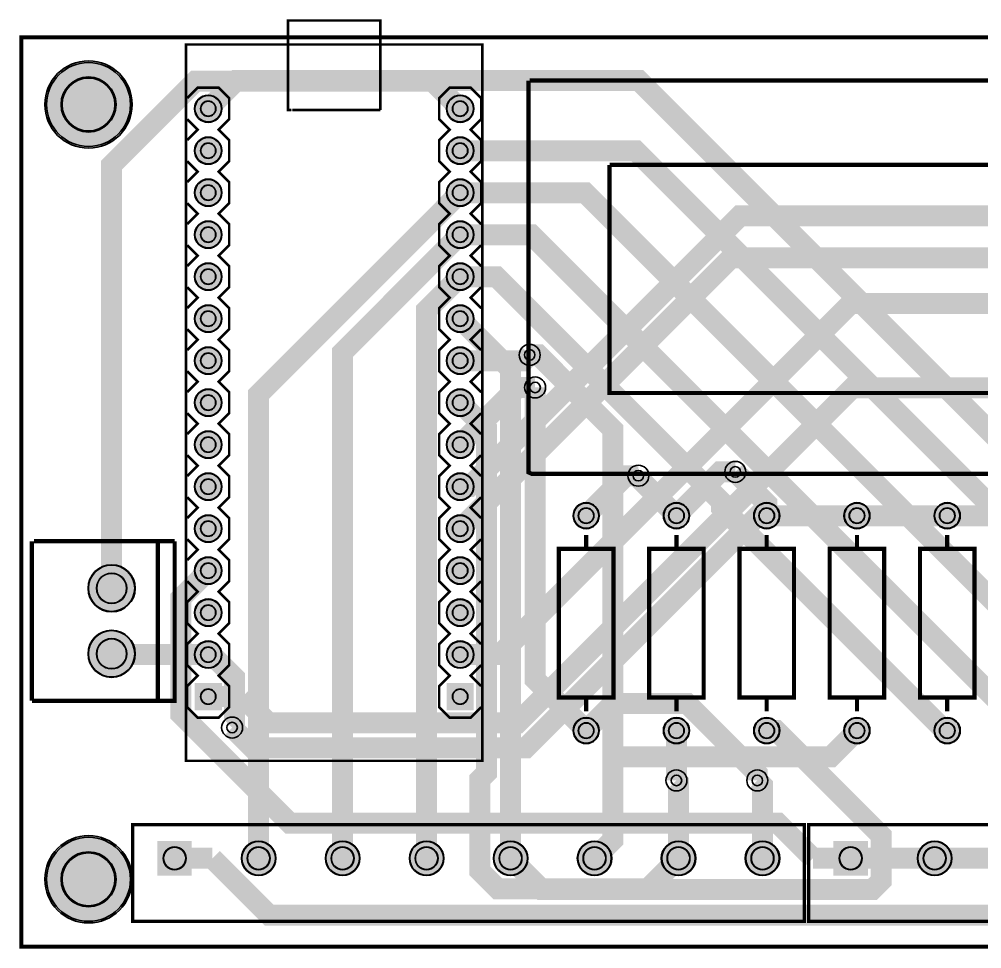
# Model space of a CAD drawing. Header units: millimetres. Extents: x -0.1 to 95.1, y -55.1 to 1.1.
# Drawn here: x -0.1 to 58.1, y -55.1 to 1.1 of the extents above; entities that cross this region are included whole.
import ezdxf

# ---------------------------------------------------------------- set-up
doc = ezdxf.new("R2010")
doc.units = ezdxf.units.MM
for name, color, linetype, true_color in [('BoardOutLine', 7, 'Continuous', 0xff00ff), ('BottomLayer', 7, 'Continuous', 0x0000ff), ('BottomSolderMaskLayer', 7, 'Continuous', 0xaa00ff), ('Document', 7, 'Continuous', 0xffffff), ('Hole', 7, 'Continuous', 0x222222), ('Multi-Layer', 7, 'Continuous', 0xc0c0c0), ('TopLayer', 7, 'Continuous', 0xff0000), ('TopSilkLayer', 7, 'Continuous', 0xffcc00), ('TopSolderMaskLayer', 7, 'Continuous', 0x800080)]:
    doc.layers.add(name, color=color, linetype=linetype, true_color=true_color)

msp = doc.modelspace()

# ---------------------------------------------------------------- hatches: boundary and pattern name
at = {"layer": 'BottomSolderMaskLayer'}
for points in [[(1.422, -4.064, 1), (6.706, -4.064, 1)], [(10.478, -4.318, 1), (12.128, -4.318, 1)], [(25.718, -4.318, 1), (27.368, -4.318, 1)], [(10.478, -6.858, 1), (12.128, -6.858, 1)], [(25.718, -6.858, 1), (27.368, -6.858, 1)], [(10.478, -9.398, 1), (12.128, -9.398, 1)], [(25.718, -9.398, 1), (27.368, -9.398, 1)], [(10.478, -11.938, 1), (12.128, -11.938, 1)], [(25.718, -11.938, 1), (27.368, -11.938, 1)], [(10.478, -14.478, 1), (12.128, -14.478, 1)], [(25.718, -14.478, 1), (27.368, -14.478, 1)], [(10.478, -17.018, 1), (12.128, -17.018, 1)], [(25.718, -17.018, 1), (27.368, -17.018, 1)], [(10.478, -19.558, 1), (12.128, -19.558, 1)], [(25.718, -19.558, 1), (27.368, -19.558, 1)], [(10.478, -22.098, 1), (12.128, -22.098, 1)], [(25.718, -22.098, 1), (27.368, -22.098, 1)], [(10.478, -24.638, 1), (12.128, -24.638, 1)], [(25.718, -24.638, 1), (27.368, -24.638, 1)], [(10.478, -27.178, 1), (12.128, -27.178, 1)], [(25.718, -27.178, 1), (27.368, -27.178, 1)], [(33.376, -28.933, 1), (34.95, -28.933, 1)], [(38.837, -28.933, 1), (40.411, -28.933, 1)], [(44.298, -28.933, 1), (45.872, -28.933, 1)], [(49.759, -28.933, 1), (51.334, -28.933, 1)], [(55.22, -28.933, 1), (56.795, -28.933, 1)], [(10.478, -29.718, 1), (12.128, -29.718, 1)], [(25.718, -29.718, 1), (27.368, -29.718, 1)], [(10.478, -32.258, 1), (12.128, -32.258, 1)], [(25.718, -32.258, 1), (27.368, -32.258, 1)], [(4.036, -33.326, 1), (6.886, -33.326, 1)], [(10.478, -34.798, 1), (12.128, -34.798, 1)], [(25.718, -34.798, 1), (27.368, -34.798, 1)], [(4.036, -37.286, 1), (6.886, -37.286, 1)], [(10.478, -37.338, 1), (12.128, -37.338, 1)], [(25.718, -37.338, 1), (27.368, -37.338, 1)], [(12.128, -39.053), (12.128, -40.703), (10.478, -40.703), (10.478, -39.053)], [(27.368, -39.053), (27.368, -40.703), (25.718, -40.703), (25.718, -39.053)], [(33.376, -41.933, 1), (34.95, -41.933, 1)], [(38.837, -41.933, 1), (40.411, -41.933, 1)], [(44.298, -41.933, 1), (45.872, -41.933, 1)], [(49.759, -41.933, 1), (51.334, -41.933, 1)], [(55.22, -41.933, 1), (56.795, -41.933, 1)], [(1.422, -50.927, 1), (6.706, -50.927, 1)], [(8.23, -48.616), (10.312, -48.616), (10.312, -50.699), (8.23, -50.699)], [(13.31, -49.657, 1), (15.392, -49.657, 1)], [(18.39, -49.657, 1), (20.472, -49.657, 1)], [(23.47, -49.657, 1), (25.552, -49.657, 1)], [(28.55, -49.657, 1), (30.632, -49.657, 1)], [(33.63, -49.657, 1), (35.712, -49.657, 1)], [(38.71, -49.657, 1), (40.792, -49.657, 1)], [(43.79, -49.657, 1), (45.872, -49.657, 1)], [(49.124, -48.616), (51.207, -48.616), (51.207, -50.699), (49.124, -50.699)], [(54.204, -49.657, 1), (56.287, -49.657, 1)]]:
    msp.add_hatch(color=256, dxfattribs=at).paths.add_polyline_path(points)
at = {"layer": 'Document'}
for points in [[(21.773, -0.448), (21.773, 1.002), (21.723, 1.052), (16.123, 1.052), (16.073, 1.002), (16.073, -4.398), (16.123, -4.448), (21.723, -4.448), (21.773, -4.398), (21.773, -0.498), (21.673, -0.498), (21.673, -4.298), (21.623, -4.348), (16.223, -4.348), (16.173, -4.298), (16.173, 0.952), (21.623, 0.952), (21.673, 0.902), (21.673, -0.448), (21.673, -0.448)], [(10.023, -43.698), (10.023, -0.498), (16.073, -0.498), (16.073, -0.398), (10.023, -0.398), (9.923, -0.498), (9.923, -43.748), (9.973, -43.798), (27.873, -43.798), (27.923, -43.748), (27.923, -0.448), (27.873, -0.398), (21.823, -0.398), (21.823, -0.498), (27.823, -0.498), (27.823, -43.698), (10.073, -43.698)]]:
    msp.add_hatch(color=256, dxfattribs=at).paths.add_polyline_path(points)
at = {"layer": 'Multi-Layer'}
for points in [[(10.503, -4.318, 1), (12.103, -4.318, 1)], [(25.743, -4.318, 1), (27.343, -4.318, 1)], [(10.503, -6.858, 1), (12.103, -6.858, 1)], [(25.743, -6.858, 1), (27.343, -6.858, 1)], [(10.503, -9.398, 1), (12.103, -9.398, 1)], [(25.743, -9.398, 1), (27.343, -9.398, 1)], [(10.503, -11.938, 1), (12.103, -11.938, 1)], [(25.743, -11.938, 1), (27.343, -11.938, 1)], [(10.503, -14.478, 1), (12.103, -14.478, 1)], [(25.743, -14.478, 1), (27.343, -14.478, 1)], [(10.503, -17.018, 1), (12.103, -17.018, 1)], [(25.743, -17.018, 1), (27.343, -17.018, 1)], [(10.503, -19.558, 1), (12.103, -19.558, 1)], [(25.743, -19.558, 1), (27.343, -19.558, 1)], [(10.503, -22.098, 1), (12.103, -22.098, 1)], [(25.743, -22.098, 1), (27.343, -22.098, 1)], [(10.503, -24.638, 1), (12.103, -24.638, 1)], [(25.743, -24.638, 1), (27.343, -24.638, 1)], [(10.503, -27.178, 1), (12.103, -27.178, 1)], [(25.743, -27.178, 1), (27.343, -27.178, 1)], [(33.401, -28.933, 1), (34.925, -28.933, 1)], [(38.862, -28.933, 1), (40.386, -28.933, 1)], [(44.323, -28.933, 1), (45.847, -28.933, 1)], [(49.784, -28.933, 1), (51.308, -28.933, 1)], [(55.245, -28.933, 1), (56.769, -28.933, 1)], [(10.503, -29.718, 1), (12.103, -29.718, 1)], [(25.743, -29.718, 1), (27.343, -29.718, 1)], [(4.061, -33.326, 1), (6.861, -33.326, 1)], [(10.503, -32.258, 1), (12.103, -32.258, 1)], [(25.743, -32.258, 1), (27.343, -32.258, 1)], [(10.503, -34.798, 1), (12.103, -34.798, 1)], [(25.743, -34.798, 1), (27.343, -34.798, 1)], [(4.061, -37.286, 1), (6.861, -37.286, 1)], [(10.503, -37.338, 1), (12.103, -37.338, 1)], [(25.743, -37.338, 1), (27.343, -37.338, 1)], [(12.103, -39.078), (12.103, -40.678), (10.503, -40.678), (10.503, -39.078)], [(27.343, -39.078), (27.343, -40.678), (25.743, -40.678), (25.743, -39.078)], [(33.401, -41.933, 1), (34.925, -41.933, 1)], [(38.862, -41.933, 1), (40.386, -41.933, 1)], [(44.323, -41.933, 1), (45.847, -41.933, 1)], [(49.784, -41.933, 1), (51.308, -41.933, 1)], [(55.245, -41.933, 1), (56.769, -41.933, 1)], [(8.255, -48.641), (10.287, -48.641), (10.287, -50.673), (8.255, -50.673)], [(13.335, -49.657, 1), (15.367, -49.657, 1)], [(18.415, -49.657, 1), (20.447, -49.657, 1)], [(23.495, -49.657, 1), (25.527, -49.657, 1)], [(28.575, -49.657, 1), (30.607, -49.657, 1)], [(33.655, -49.657, 1), (35.687, -49.657, 1)], [(38.735, -49.657, 1), (40.767, -49.657, 1)], [(43.815, -49.657, 1), (45.847, -49.657, 1)], [(49.149, -48.641), (51.181, -48.641), (51.181, -50.673), (49.149, -50.673)], [(54.229, -49.657, 1), (56.261, -49.657, 1)]]:
    msp.add_hatch(color=256, dxfattribs=at).paths.add_polyline_path(points)
at = {"layer": 'TopSolderMaskLayer'}
for points in [[(1.422, -4.064, 1), (6.706, -4.064, 1)], [(10.478, -4.318, 1), (12.128, -4.318, 1)], [(25.718, -4.318, 1), (27.368, -4.318, 1)], [(10.478, -6.858, 1), (12.128, -6.858, 1)], [(25.718, -6.858, 1), (27.368, -6.858, 1)], [(10.478, -9.398, 1), (12.128, -9.398, 1)], [(25.718, -9.398, 1), (27.368, -9.398, 1)], [(10.478, -11.938, 1), (12.128, -11.938, 1)], [(25.718, -11.938, 1), (27.368, -11.938, 1)], [(10.478, -14.478, 1), (12.128, -14.478, 1)], [(25.718, -14.478, 1), (27.368, -14.478, 1)], [(10.478, -17.018, 1), (12.128, -17.018, 1)], [(25.718, -17.018, 1), (27.368, -17.018, 1)], [(10.478, -19.558, 1), (12.128, -19.558, 1)], [(25.718, -19.558, 1), (27.368, -19.558, 1)], [(10.478, -22.098, 1), (12.128, -22.098, 1)], [(25.718, -22.098, 1), (27.368, -22.098, 1)], [(10.478, -24.638, 1), (12.128, -24.638, 1)], [(25.718, -24.638, 1), (27.368, -24.638, 1)], [(10.478, -27.178, 1), (12.128, -27.178, 1)], [(25.718, -27.178, 1), (27.368, -27.178, 1)], [(33.376, -28.933, 1), (34.95, -28.933, 1)], [(38.837, -28.933, 1), (40.411, -28.933, 1)], [(44.298, -28.933, 1), (45.872, -28.933, 1)], [(49.759, -28.933, 1), (51.334, -28.933, 1)], [(55.22, -28.933, 1), (56.795, -28.933, 1)], [(10.478, -29.718, 1), (12.128, -29.718, 1)], [(25.718, -29.718, 1), (27.368, -29.718, 1)], [(10.478, -32.258, 1), (12.128, -32.258, 1)], [(25.718, -32.258, 1), (27.368, -32.258, 1)], [(4.036, -33.326, 1), (6.886, -33.326, 1)], [(10.478, -34.798, 1), (12.128, -34.798, 1)], [(25.718, -34.798, 1), (27.368, -34.798, 1)], [(4.036, -37.286, 1), (6.886, -37.286, 1)], [(10.478, -37.338, 1), (12.128, -37.338, 1)], [(25.718, -37.338, 1), (27.368, -37.338, 1)], [(12.128, -39.053), (12.128, -40.703), (10.478, -40.703), (10.478, -39.053)], [(27.368, -39.053), (27.368, -40.703), (25.718, -40.703), (25.718, -39.053)], [(33.376, -41.933, 1), (34.95, -41.933, 1)], [(38.837, -41.933, 1), (40.411, -41.933, 1)], [(44.298, -41.933, 1), (45.872, -41.933, 1)], [(49.759, -41.933, 1), (51.334, -41.933, 1)], [(55.22, -41.933, 1), (56.795, -41.933, 1)], [(1.422, -50.927, 1), (6.706, -50.927, 1)], [(8.23, -48.616), (10.312, -48.616), (10.312, -50.699), (8.23, -50.699)], [(13.31, -49.657, 1), (15.392, -49.657, 1)], [(18.39, -49.657, 1), (20.472, -49.657, 1)], [(23.47, -49.657, 1), (25.552, -49.657, 1)], [(28.55, -49.657, 1), (30.632, -49.657, 1)], [(33.63, -49.657, 1), (35.712, -49.657, 1)], [(38.71, -49.657, 1), (40.792, -49.657, 1)], [(43.79, -49.657, 1), (45.872, -49.657, 1)], [(49.124, -48.616), (51.207, -48.616), (51.207, -50.699), (49.124, -50.699)], [(54.204, -49.657, 1), (56.287, -49.657, 1)]]:
    msp.add_hatch(color=256, dxfattribs=at).paths.add_polyline_path(points)

# ---------------------------------------------------------------- linework, layer by layer
at = {"layer": 'BoardOutLine', "const_width": 0.254}
msp.add_lwpolyline([(0, 0), (95, 0), (95, -55), (0, -55), (0, 0)], close=True, dxfattribs=at)
at = {"layer": 'BottomLayer', "const_width": 1.27}
for points in [[(11.303, -4.318), (13.018, -2.603), (37.344, -2.603), (69.539, -34.798), (77.978, -34.798)], [(72.771, -41.933), (72.233, -41.933), (37.158, -6.858), (26.543, -6.858)], [(26.543, -9.398), (14.351, -21.59), (14.351, -49.657)], [(67.183, -41.933), (66.633, -41.933), (34.098, -9.398), (26.543, -9.398)], [(26.543, -11.938), (19.431, -19.05), (19.431, -49.657)], [(61.468, -41.933), (60.847, -41.933), (30.852, -11.938), (26.543, -11.938)], [(26.543, -14.478), (24.511, -16.51), (24.511, -49.657)], [(56.007, -41.933), (55.856, -41.933), (42.355, -28.432), (42.355, -28.099), (28.734, -14.478), (26.543, -14.478)], [(26.543, -17.018), (29.591, -20.066), (29.591, -49.657)], [(35.782, -43.522), (35.782, -23.716), (31.276, -19.21), (30.749, -19.21)], [(31.076, -21.18), (31.076, -38.846), (34.163, -41.933)], [(26.543, -22.098), (28.132, -23.687), (28.132, -44.499), (27.727, -44.905), (27.727, -50.399), (28.825, -51.497), (37.912, -51.497), (39.751, -49.657)], [(39.624, -28.933), (37.323, -26.632), (37.323, -26.514)], [(43.186, -26.285), (45.085, -28.184), (45.085, -28.933)], [(5.461, -37.286), (5.513, -37.338), (11.303, -37.338)], [(11.303, -37.338), (11.502, -37.338), (12.892, -38.728), (12.892, -41.607), (12.75, -41.749)], [(50.546, -41.933), (48.957, -43.522), (35.782, -43.522)], [(34.671, -49.657), (35.782, -48.546), (35.782, -43.522)], [(39.751, -49.657), (39.751, -45.073), (39.624, -44.946)], [(44.831, -49.657), (44.831, -45.261), (44.516, -44.946)], [(55.245, -49.657), (50.165, -49.657)]]:
    msp.add_lwpolyline(points, dxfattribs=at)
at = {"layer": 'BottomSolderMaskLayer'}
for points in [[(9.271, -48.965), (9.271, -48.965)], [(14.351, -48.965), (14.351, -48.965)], [(19.431, -48.965), (19.431, -48.965)], [(24.511, -48.965), (24.511, -48.965)], [(29.591, -48.965), (29.591, -48.965)], [(34.671, -48.965), (34.671, -48.965)], [(39.751, -48.965), (39.751, -48.965)], [(44.831, -48.965), (44.831, -48.965)], [(50.165, -48.965), (50.165, -48.965)], [(55.245, -48.965), (55.245, -48.965)], [(9.271, -50.349), (9.271, -50.349)], [(14.351, -50.349), (14.351, -50.349)], [(19.431, -50.349), (19.431, -50.349)], [(24.511, -50.349), (24.511, -50.349)], [(29.591, -50.349), (29.591, -50.349)], [(34.671, -50.349), (34.671, -50.349)], [(39.751, -50.349), (39.751, -50.349)], [(44.831, -50.349), (44.831, -50.349)], [(50.165, -50.349), (50.165, -50.349)], [(55.245, -50.349), (55.245, -50.349)]]:
    msp.add_lwpolyline(points, close=True, dxfattribs=at)
for centre, radius in [((4.064, -4.064), 2.642), ((4.064, -4.064), 1.664), ((11.303, -4.318), 0.825), ((26.543, -4.318), 0.825), ((11.303, -4.318), 0.464), ((26.543, -4.318), 0.464), ((11.303, -6.858), 0.825), ((11.303, -6.857), 0.464), ((26.543, -6.858), 0.825), ((26.543, -6.858), 0.464), ((11.303, -9.398), 0.825), ((26.543, -9.398), 0.825), ((11.303, -9.398), 0.464), ((26.543, -9.399), 0.464), ((11.303, -11.938), 0.825), ((11.303, -11.937), 0.464), ((26.543, -11.938), 0.825), ((26.543, -11.938), 0.464), ((11.303, -14.478), 0.825), ((26.543, -14.478), 0.825), ((11.303, -14.478), 0.464), ((26.543, -14.479), 0.464), ((11.303, -17.018), 0.825), ((26.543, -17.018), 0.825), ((11.303, -17.018), 0.464), ((26.543, -17.018), 0.464), ((11.303, -19.558), 0.825), ((11.303, -19.558), 0.464), ((26.543, -19.558), 0.825), ((26.543, -19.559), 0.464), ((11.303, -22.098), 0.825), ((26.543, -22.098), 0.825), ((11.303, -22.098), 0.464), ((26.543, -22.098), 0.464), ((11.303, -24.638), 0.825), ((26.543, -24.638), 0.825), ((11.303, -24.638), 0.464), ((26.543, -24.639), 0.464), ((11.303, -27.178), 0.825), ((11.303, -27.178), 0.464), ((26.543, -27.178), 0.825), ((26.543, -27.178), 0.464), ((34.163, -28.933), 0.787), ((34.163, -28.933), 0.472), ((39.624, -28.933), 0.787), ((39.624, -28.933), 0.472), ((45.085, -28.933), 0.787), ((45.085, -28.933), 0.472), ((50.546, -28.933), 0.787), ((50.546, -28.933), 0.472), ((56.007, -28.933), 0.787), ((56.007, -28.933), 0.472), ((11.303, -29.718), 0.825), ((26.543, -29.718), 0.825), ((11.303, -29.718), 0.464), ((26.543, -29.719), 0.464), ((11.303, -32.258), 0.825), ((26.543, -32.258), 0.825), ((5.461, -33.326), 1.425), ((11.303, -32.258), 0.464), ((26.543, -32.258), 0.464), ((5.461, -33.326), 0.916), ((11.303, -34.798), 0.825), ((11.303, -34.798), 0.464), ((26.543, -34.798), 0.825), ((26.543, -34.799), 0.464), ((5.461, -37.286), 1.425), ((5.461, -37.286), 0.916), ((11.303, -37.338), 0.825), ((26.543, -37.338), 0.825), ((11.303, -37.338), 0.464), ((26.543, -37.338), 0.464), ((11.303, -39.878), 0.464), ((26.543, -39.878), 0.464), ((34.163, -41.933), 0.787), ((39.624, -41.933), 0.787), ((45.085, -41.933), 0.787), ((50.546, -41.933), 0.787), ((56.007, -41.933), 0.787), ((34.163, -41.933), 0.472), ((39.624, -41.933), 0.472), ((45.085, -41.933), 0.472), ((50.546, -41.933), 0.472), ((56.007, -41.933), 0.472), ((4.064, -50.927), 2.642), ((14.351, -49.657), 1.041), ((19.431, -49.657), 1.041), ((24.511, -49.657), 1.041), ((29.591, -49.657), 1.041), ((34.671, -49.657), 1.041), ((39.751, -49.657), 1.041), ((44.831, -49.657), 1.041), ((55.245, -49.657), 1.041), ((4.064, -50.927), 1.664)]:
    msp.add_circle(centre, radius, dxfattribs=at)
for centre, start, end in [((9.271, -49.657), 90, 270), ((9.271, -49.657), 270, 90), ((14.351, -49.657), 90, 270), ((14.351, -49.657), 270, 90), ((19.431, -49.657), 90, 270), ((19.431, -49.657), 270, 90), ((24.511, -49.657), 90, 270), ((24.511, -49.657), 270, 90), ((29.591, -49.657), 90, 270), ((29.591, -49.657), 270, 90), ((34.671, -49.657), 90, 270), ((34.671, -49.657), 270, 90), ((39.751, -49.657), 90, 270), ((39.751, -49.657), 270, 90), ((44.831, -49.657), 90, 270), ((44.831, -49.657), 270, 90), ((50.165, -49.657), 90, 270), ((50.165, -49.657), 270, 90), ((55.245, -49.657), 90, 270), ((55.245, -49.657), 270, 90)]:
    msp.add_arc(centre, 0.692, start, end, dxfattribs=at)
at = {"layer": 'Document', "const_width": 0.254}
msp.add_lwpolyline([(35.581, -7.715), (65.781, -7.715), (65.781, -21.515), (35.58, -21.515), (35.58, -7.715)], dxfattribs=at)
at = {"layer": 'Hole'}
for centre in [(30.749, -19.21), (31.076, -21.18), (37.323, -26.514), (43.186, -26.285), (12.75, -41.749), (39.624, -44.946), (44.516, -44.946)]:
    msp.add_circle(centre, 0.318, dxfattribs=at)
at = {"layer": 'Multi-Layer'}
for points in [[(9.271, -48.982), (9.271, -48.982)], [(14.351, -48.982), (14.351, -48.982)], [(19.431, -48.982), (19.431, -48.982)], [(24.511, -48.982), (24.511, -48.982)], [(29.591, -48.982), (29.591, -48.982)], [(34.671, -48.982), (34.671, -48.982)], [(39.751, -48.982), (39.751, -48.982)], [(44.831, -48.982), (44.831, -48.982)], [(50.165, -48.982), (50.165, -48.982)], [(55.245, -48.982), (55.245, -48.982)], [(9.271, -50.332), (9.271, -50.332)], [(14.351, -50.332), (14.351, -50.332)], [(19.431, -50.332), (19.431, -50.332)], [(24.511, -50.332), (24.511, -50.332)], [(29.591, -50.332), (29.591, -50.332)], [(34.671, -50.332), (34.671, -50.332)], [(39.751, -50.332), (39.751, -50.332)], [(44.831, -50.332), (44.831, -50.332)], [(50.165, -50.332), (50.165, -50.332)], [(55.245, -50.332), (55.245, -50.332)]]:
    msp.add_lwpolyline(points, close=True, dxfattribs=at)
for centre, radius in [((4.064, -4.064), 2.54), ((4.064, -4.064), 1.6), ((11.303, -4.318), 0.8), ((11.303, -4.318), 0.45), ((26.543, -4.318), 0.8), ((26.543, -4.318), 0.45), ((11.303, -6.858), 0.8), ((26.543, -6.858), 0.8), ((11.303, -6.857), 0.45), ((26.543, -6.858), 0.45), ((11.303, -9.398), 0.8), ((26.543, -9.398), 0.8), ((11.303, -9.398), 0.45), ((26.543, -9.399), 0.45), ((11.303, -11.938), 0.8), ((11.303, -11.937), 0.45), ((26.543, -11.938), 0.8), ((26.543, -11.938), 0.45), ((11.303, -14.478), 0.8), ((26.543, -14.478), 0.8), ((11.303, -14.478), 0.45), ((26.543, -14.479), 0.45), ((11.303, -17.018), 0.8), ((26.543, -17.018), 0.8), ((11.303, -17.018), 0.45), ((26.543, -17.018), 0.45), ((30.749, -19.21), 0.635), ((11.303, -19.558), 0.8), ((11.303, -19.558), 0.45), ((26.543, -19.558), 0.8), ((26.543, -19.559), 0.45), ((31.076, -21.18), 0.635), ((11.303, -22.098), 0.8), ((26.543, -22.098), 0.8), ((11.303, -22.098), 0.45), ((26.543, -22.098), 0.45), ((11.303, -24.638), 0.8), ((26.543, -24.638), 0.8), ((11.303, -24.638), 0.45), ((26.543, -24.639), 0.45), ((37.323, -26.514), 0.635), ((43.186, -26.285), 0.635), ((11.303, -27.178), 0.8), ((11.303, -27.178), 0.45), ((26.543, -27.178), 0.8), ((26.543, -27.178), 0.45), ((34.163, -28.933), 0.762), ((34.163, -28.933), 0.457), ((39.624, -28.933), 0.762), ((39.624, -28.933), 0.457), ((45.085, -28.933), 0.762), ((45.085, -28.933), 0.457), ((50.546, -28.933), 0.762), ((50.546, -28.933), 0.457), ((56.007, -28.933), 0.762), ((56.007, -28.933), 0.457), ((11.303, -29.718), 0.8), ((26.543, -29.718), 0.8), ((11.303, -29.718), 0.45), ((26.543, -29.719), 0.45), ((5.461, -33.326), 1.4), ((11.303, -32.258), 0.8), ((11.303, -32.258), 0.45), ((26.543, -32.258), 0.8), ((26.543, -32.258), 0.45), ((5.461, -33.326), 0.9), ((11.303, -34.798), 0.8), ((11.303, -34.798), 0.45), ((26.543, -34.798), 0.8), ((26.543, -34.799), 0.45), ((5.461, -37.286), 1.4), ((5.461, -37.286), 0.9), ((11.303, -37.338), 0.8), ((26.543, -37.338), 0.8), ((11.303, -37.338), 0.45), ((26.543, -37.338), 0.45), ((11.303, -39.878), 0.45), ((26.543, -39.878), 0.45), ((12.75, -41.749), 0.635), ((34.163, -41.933), 0.762), ((39.624, -41.933), 0.762), ((45.085, -41.933), 0.762), ((50.546, -41.933), 0.762), ((56.007, -41.933), 0.762), ((34.163, -41.933), 0.457), ((39.624, -41.933), 0.457), ((45.085, -41.933), 0.457), ((50.546, -41.933), 0.457), ((56.007, -41.933), 0.457), ((39.624, -44.946), 0.635), ((44.516, -44.946), 0.635), ((4.064, -50.927), 2.54), ((14.351, -49.657), 1.016), ((19.431, -49.657), 1.016), ((24.511, -49.657), 1.016), ((29.591, -49.657), 1.016), ((34.671, -49.657), 1.016), ((39.751, -49.657), 1.016), ((44.831, -49.657), 1.016), ((55.245, -49.657), 1.016), ((4.064, -50.927), 1.6)]:
    msp.add_circle(centre, radius, dxfattribs=at)
for centre, start, end in [((9.271, -49.657), 90, 270), ((9.271, -49.657), 270, 90), ((14.351, -49.657), 90, 270), ((14.351, -49.657), 270, 90), ((19.431, -49.657), 90, 270), ((19.431, -49.657), 270, 90), ((24.511, -49.657), 90, 270), ((24.511, -49.657), 270, 90), ((29.591, -49.657), 90, 270), ((29.591, -49.657), 270, 90), ((34.671, -49.657), 90, 270), ((34.671, -49.657), 270, 90), ((39.751, -49.657), 90, 270), ((39.751, -49.657), 270, 90), ((44.831, -49.657), 90, 270), ((44.831, -49.657), 270, 90), ((50.165, -49.657), 90, 270), ((50.165, -49.657), 270, 90), ((55.245, -49.657), 90, 270), ((55.245, -49.657), 270, 90)]:
    msp.add_arc(centre, 0.675, start, end, dxfattribs=at)
at = {"layer": 'TopLayer', "const_width": 1.27}
for points in [[(26.543, -4.318), (24.884, -2.659), (10.525, -2.659), (5.461, -7.722), (5.461, -33.326)], [(26.543, -27.178), (27.091, -27.178), (43.474, -10.795), (68.961, -10.795)], [(26.543, -29.718), (26.565, -29.718), (42.948, -13.335), (68.961, -13.335)], [(62.423, -16.109), (50.157, -16.109), (28.928, -37.338), (26.543, -37.338)], [(13.374, -39.878), (14.963, -41.467), (30.018, -41.467), (50.289, -21.196), (87.009, -21.196), (90.678, -17.526)], [(26.543, -19.558), (30.401, -19.558), (30.749, -19.21)], [(26.543, -24.638), (30.002, -21.18), (31.076, -21.18)], [(37.323, -26.514), (36.582, -26.514), (34.163, -28.933)], [(39.624, -28.933), (42.272, -26.285), (43.186, -26.285)], [(12.75, -41.749), (13.968, -42.967), (30.531, -42.967), (44.565, -28.933), (45.085, -28.933)], [(45.085, -28.933), (50.546, -28.933)], [(56.007, -28.933), (50.546, -28.933)], [(61.468, -28.933), (56.007, -28.933)], [(11.303, -32.258), (9.644, -33.917), (9.644, -40.939), (16.227, -47.522), (45.743, -47.522), (47.878, -49.657)], [(11.303, -39.878), (13.374, -39.878)], [(34.163, -41.933), (35.807, -40.289), (40.273, -40.289), (44.516, -44.532), (44.516, -44.946)], [(11.558, -49.657), (15.006, -53.105), (59.525, -53.105), (63.466, -49.164), (63.466, -48.87), (70.402, -41.933), (72.771, -41.933)], [(29.591, -49.657), (31.484, -51.55), (51.469, -51.55), (52.019, -51.001), (52.019, -48.284), (45.668, -41.933), (45.085, -41.933)], [(39.624, -41.933), (39.624, -44.946)], [(9.271, -49.657), (11.558, -49.657)], [(50.165, -49.657), (47.878, -49.657)], [(60.325, -49.657), (55.245, -49.657)]]:
    msp.add_lwpolyline(points, dxfattribs=at)
at = {"layer": 'TopSilkLayer'}
for points, const_width in [([(21.717, -0.508), (21.717, 1.016), (16.129, 1.016), (16.129, -4.394), (16.338, -4.394)], 0.152), ([(21.717, -0.508), (21.717, -4.394)], 0.152), ([(30.681, -2.615), (30.681, -26.315), (30.864, -26.401), (72.865, -26.401), (72.865, -2.614), (30.744, -2.614), (30.781, -2.615)], 0.254), ([(12.574, -3.683), (11.939, -3.048), (10.669, -3.048), (10.034, -3.683)], 0.152), ([(10.034, -32.892), (10.669, -33.527), (10.034, -34.163), (10.034, -35.433), (10.669, -36.068), (10.034, -36.703), (10.034, -37.973), (10.669, -38.608), (10.034, -39.243), (10.034, -40.513), (10.669, -41.148), (11.939, -41.148), (12.574, -40.513), (12.574, -39.243), (11.939, -38.608), (12.574, -37.973), (12.574, -36.703), (11.939, -36.068), (12.574, -35.433), (12.574, -34.163), (11.939, -33.527), (12.574, -32.892), (12.574, -31.622), (11.939, -30.987), (12.574, -30.352), (12.574, -29.082), (11.939, -28.447), (12.574, -27.812), (12.574, -26.542), (11.939, -25.907), (12.574, -25.272), (12.574, -24.002), (11.939, -23.367), (12.574, -22.732), (12.574, -21.462), (11.939, -20.827), (12.574, -20.192), (12.574, -18.922), (11.939, -18.287), (12.574, -17.652), (12.574, -16.382), (11.939, -15.747), (12.574, -15.112), (12.574, -13.842), (11.939, -13.207), (12.574, -12.572), (12.574, -11.302), (11.939, -10.668), (12.574, -10.033), (12.574, -8.763), (11.939, -8.128), (12.574, -7.493), (12.574, -6.223), (11.939, -5.588), (12.574, -4.953), (12.574, -3.683), (11.939, -3.048), (10.669, -3.048), (10.034, -3.683)], 0.152), ([(27.813, -11.304), (27.178, -10.669), (27.813, -10.033), (27.813, -8.763), (27.178, -8.128), (27.813, -7.493), (27.813, -6.223), (27.178, -5.588), (27.813, -4.953), (27.813, -3.683), (27.178, -3.048), (25.908, -3.048), (25.273, -3.683), (25.273, -4.953), (25.908, -5.588), (25.273, -6.223), (25.273, -7.493), (25.908, -8.128), (25.273, -8.763), (25.273, -10.033), (25.908, -10.669), (25.273, -11.304), (25.273, -12.574), (25.908, -13.209), (25.273, -13.844), (25.273, -15.114), (25.908, -15.749), (25.273, -16.384), (25.273, -17.654), (25.908, -18.289), (25.273, -18.924), (25.273, -20.194), (25.908, -20.829), (25.273, -21.464), (25.273, -22.734), (25.908, -23.369), (25.273, -24.004), (25.273, -25.274), (25.908, -25.909), (25.273, -26.544), (25.273, -27.814), (25.908, -28.449), (25.273, -29.084), (25.273, -30.354), (25.908, -30.989), (25.273, -31.624), (25.273, -32.894), (25.908, -33.528), (25.273, -34.163), (25.273, -35.433), (25.908, -36.068), (25.273, -36.703), (25.273, -37.973), (25.908, -38.608), (25.273, -39.243), (25.273, -40.513), (25.908, -41.148), (27.178, -41.148), (27.813, -40.513)], 0.152), ([(21.463, -4.394), (16.383, -4.394)], 0.152), ([(21.717, -4.394), (21.463, -4.394)], 0.152), ([(10.034, -4.953), (10.669, -5.588), (10.034, -6.223)], 0.152), ([(12.574, -6.223), (11.939, -5.588), (12.574, -4.953)], 0.152), ([(10.034, -7.493), (10.669, -8.128), (10.034, -8.763)], 0.152), ([(12.574, -8.763), (11.939, -8.128), (12.574, -7.493)], 0.152), ([(10.034, -10.033), (10.669, -10.668), (10.034, -11.302)], 0.152), ([(12.574, -11.302), (11.939, -10.668), (12.574, -10.033)], 0.152), ([(10.034, -12.572), (10.669, -13.207), (10.034, -13.842)], 0.152), ([(12.574, -13.842), (11.939, -13.207), (12.574, -12.572)], 0.152), ([(27.813, -13.844), (27.178, -13.209), (27.813, -12.574)], 0.152), ([(10.034, -15.112), (10.669, -15.747), (10.034, -16.382)], 0.152), ([(12.574, -16.382), (11.939, -15.747), (12.574, -15.112)], 0.152), ([(27.813, -16.384), (27.178, -15.749), (27.813, -15.114)], 0.152), ([(10.034, -17.652), (10.669, -18.287), (10.034, -18.922)], 0.152), ([(12.574, -18.922), (11.939, -18.287), (12.574, -17.652)], 0.152), ([(27.813, -18.923), (27.178, -18.288), (27.813, -17.653)], 0.152), ([(10.034, -20.192), (10.669, -20.827), (10.034, -21.462)], 0.152), ([(12.574, -21.462), (11.939, -20.827), (12.574, -20.192)], 0.152), ([(27.813, -21.464), (27.178, -20.829), (27.813, -20.194)], 0.152), ([(10.034, -22.732), (10.669, -23.367), (10.034, -24.002)], 0.152), ([(12.574, -24.002), (11.939, -23.367), (12.574, -22.732)], 0.152), ([(27.813, -24.004), (27.178, -23.369), (27.813, -22.734)], 0.152), ([(10.034, -25.273), (10.669, -25.908), (10.034, -26.543)], 0.152), ([(12.574, -26.542), (11.939, -25.907), (12.574, -25.272)], 0.152), ([(27.813, -26.544), (27.178, -25.909), (27.813, -25.274)], 0.152), ([(10.034, -27.812), (10.669, -28.447), (10.034, -29.082)], 0.152), ([(12.574, -29.082), (11.939, -28.447), (12.574, -27.812)], 0.152), ([(27.813, -29.084), (27.178, -28.449), (27.813, -27.814)], 0.152), ([(34.163, -30.861), (34.163, -30.099)], 0.254), ([(39.624, -30.861), (39.624, -30.099)], 0.254), ([(45.085, -30.861), (45.085, -30.099)], 0.254), ([(50.546, -30.861), (50.546, -30.099)], 0.254), ([(56.007, -30.861), (56.007, -30.099)], 0.254), ([(0.635, -40.132), (0.635, -30.48)], 0.254), ([(9.271, -30.48), (0.77, -30.48)], 0.254), ([(8.255, -30.48), (8.255, -40.132)], 0.254), ([(9.271, -30.48), (9.271, -40.132), (8.509, -40.132)], 0.254), ([(10.034, -30.352), (10.669, -30.987), (10.034, -31.622)], 0.152), ([(12.574, -31.622), (11.939, -30.987), (12.574, -30.352)], 0.152), ([(27.813, -31.624), (27.178, -30.989), (27.813, -30.354)], 0.152), ([(10.034, -32.892), (10.669, -33.527), (10.034, -34.163)], 0.152), ([(12.574, -34.163), (11.939, -33.527), (12.574, -32.892)], 0.152), ([(27.813, -34.163), (27.178, -33.528), (27.813, -32.894)], 0.152), ([(10.034, -35.433), (10.669, -36.068), (10.034, -36.703)], 0.152), ([(12.574, -36.703), (11.939, -36.068), (12.574, -35.433)], 0.152), ([(27.813, -36.703), (27.178, -36.068), (27.813, -35.433)], 0.152), ([(10.034, -37.973), (10.669, -38.608), (10.034, -39.243)], 0.152), ([(12.574, -39.243), (11.939, -38.608), (12.574, -37.973)], 0.152), ([(27.813, -39.243), (27.178, -38.608), (27.813, -37.973)], 0.152), ([(0.635, -40.132), (9.017, -40.132)], 0.254), ([(34.163, -40.005), (34.163, -40.767)], 0.254), ([(39.624, -40.005), (39.624, -40.767)], 0.254), ([(45.085, -40.005), (45.085, -40.767)], 0.254), ([(50.546, -40.005), (50.546, -40.767)], 0.254), ([(56.007, -40.005), (56.007, -40.767)], 0.254), ([(10.034, -40.513), (10.669, -41.148), (11.939, -41.148), (12.574, -40.513)], 0.152)]:
    msp.add_lwpolyline(points, dxfattribs=dict(at, const_width=const_width))
for points, const_width in [([(27.889, -0.432), (27.889, -43.764), (9.957, -43.764), (9.957, -0.432), (27.889, -0.432)], 0.152), ([(32.513, -39.933), (32.513, -30.933), (35.813, -30.933), (35.813, -39.933), (32.513, -39.933)], 0.254), ([(37.974, -39.933), (37.974, -30.933), (41.274, -30.933), (41.274, -39.933), (37.974, -39.933)], 0.254), ([(43.435, -39.933), (43.435, -30.933), (46.735, -30.933), (46.735, -39.933), (43.435, -39.933)], 0.254), ([(48.896, -39.933), (48.896, -30.933), (52.196, -30.933), (52.196, -39.933), (48.896, -39.933)], 0.254), ([(54.357, -39.933), (54.357, -30.933), (57.657, -30.933), (57.657, -39.933), (54.357, -39.933)], 0.254), ([(6.731, -47.625), (47.371, -47.625), (47.371, -53.467), (6.731, -53.467), (6.731, -47.625)], 0.203), ([(47.625, -47.625), (88.265, -47.625), (88.265, -53.467), (47.625, -53.467), (47.625, -47.625)], 0.203)]:
    msp.add_lwpolyline(points, close=True, dxfattribs=dict(at, const_width=const_width))
at = {"layer": 'TopSolderMaskLayer'}
for points in [[(9.271, -48.965), (9.271, -48.965)], [(14.351, -48.965), (14.351, -48.965)], [(19.431, -48.965), (19.431, -48.965)], [(24.511, -48.965), (24.511, -48.965)], [(29.591, -48.965), (29.591, -48.965)], [(34.671, -48.965), (34.671, -48.965)], [(39.751, -48.965), (39.751, -48.965)], [(44.831, -48.965), (44.831, -48.965)], [(50.165, -48.965), (50.165, -48.965)], [(55.245, -48.965), (55.245, -48.965)], [(9.271, -50.349), (9.271, -50.349)], [(14.351, -50.349), (14.351, -50.349)], [(19.431, -50.349), (19.431, -50.349)], [(24.511, -50.349), (24.511, -50.349)], [(29.591, -50.349), (29.591, -50.349)], [(34.671, -50.349), (34.671, -50.349)], [(39.751, -50.349), (39.751, -50.349)], [(44.831, -50.349), (44.831, -50.349)], [(50.165, -50.349), (50.165, -50.349)], [(55.245, -50.349), (55.245, -50.349)]]:
    msp.add_lwpolyline(points, close=True, dxfattribs=at)
for centre, radius in [((4.064, -4.064), 2.642), ((4.064, -4.064), 1.664), ((11.303, -4.318), 0.825), ((26.543, -4.318), 0.825), ((11.303, -4.318), 0.464), ((26.543, -4.318), 0.464), ((11.303, -6.858), 0.825), ((11.303, -6.857), 0.464), ((26.543, -6.858), 0.825), ((26.543, -6.858), 0.464), ((11.303, -9.398), 0.825), ((26.543, -9.398), 0.825), ((11.303, -9.398), 0.464), ((26.543, -9.399), 0.464), ((11.303, -11.938), 0.825), ((11.303, -11.937), 0.464), ((26.543, -11.938), 0.825), ((26.543, -11.938), 0.464), ((11.303, -14.478), 0.825), ((26.543, -14.478), 0.825), ((11.303, -14.478), 0.464), ((26.543, -14.479), 0.464), ((11.303, -17.018), 0.825), ((26.543, -17.018), 0.825), ((11.303, -17.018), 0.464), ((26.543, -17.018), 0.464), ((11.303, -19.558), 0.825), ((11.303, -19.558), 0.464), ((26.543, -19.558), 0.825), ((26.543, -19.559), 0.464), ((11.303, -22.098), 0.825), ((26.543, -22.098), 0.825), ((11.303, -22.098), 0.464), ((26.543, -22.098), 0.464), ((11.303, -24.638), 0.825), ((26.543, -24.638), 0.825), ((11.303, -24.638), 0.464), ((26.543, -24.639), 0.464), ((11.303, -27.178), 0.825), ((11.303, -27.178), 0.464), ((26.543, -27.178), 0.825), ((26.543, -27.178), 0.464), ((34.163, -28.933), 0.787), ((34.163, -28.933), 0.472), ((39.624, -28.933), 0.787), ((39.624, -28.933), 0.472), ((45.085, -28.933), 0.787), ((45.085, -28.933), 0.472), ((50.546, -28.933), 0.787), ((50.546, -28.933), 0.472), ((56.007, -28.933), 0.787), ((56.007, -28.933), 0.472), ((11.303, -29.718), 0.825), ((26.543, -29.718), 0.825), ((11.303, -29.718), 0.464), ((26.543, -29.719), 0.464), ((11.303, -32.258), 0.825), ((26.543, -32.258), 0.825), ((5.461, -33.326), 1.425), ((11.303, -32.258), 0.464), ((26.543, -32.258), 0.464), ((5.461, -33.326), 0.916), ((11.303, -34.798), 0.825), ((11.303, -34.798), 0.464), ((26.543, -34.798), 0.825), ((26.543, -34.799), 0.464), ((5.461, -37.286), 1.425), ((5.461, -37.286), 0.916), ((11.303, -37.338), 0.825), ((26.543, -37.338), 0.825), ((11.303, -37.338), 0.464), ((26.543, -37.338), 0.464), ((11.303, -39.878), 0.464), ((26.543, -39.878), 0.464), ((34.163, -41.933), 0.787), ((39.624, -41.933), 0.787), ((45.085, -41.933), 0.787), ((50.546, -41.933), 0.787), ((56.007, -41.933), 0.787), ((34.163, -41.933), 0.472), ((39.624, -41.933), 0.472), ((45.085, -41.933), 0.472), ((50.546, -41.933), 0.472), ((56.007, -41.933), 0.472), ((4.064, -50.927), 2.642), ((14.351, -49.657), 1.041), ((19.431, -49.657), 1.041), ((24.511, -49.657), 1.041), ((29.591, -49.657), 1.041), ((34.671, -49.657), 1.041), ((39.751, -49.657), 1.041), ((44.831, -49.657), 1.041), ((55.245, -49.657), 1.041), ((4.064, -50.927), 1.664)]:
    msp.add_circle(centre, radius, dxfattribs=at)
for centre, start, end in [((9.271, -49.657), 90, 270), ((9.271, -49.657), 270, 90), ((14.351, -49.657), 90, 270), ((14.351, -49.657), 270, 90), ((19.431, -49.657), 90, 270), ((19.431, -49.657), 270, 90), ((24.511, -49.657), 90, 270), ((24.511, -49.657), 270, 90), ((29.591, -49.657), 90, 270), ((29.591, -49.657), 270, 90), ((34.671, -49.657), 90, 270), ((34.671, -49.657), 270, 90), ((39.751, -49.657), 90, 270), ((39.751, -49.657), 270, 90), ((44.831, -49.657), 90, 270), ((44.831, -49.657), 270, 90), ((50.165, -49.657), 90, 270), ((50.165, -49.657), 270, 90), ((55.245, -49.657), 90, 270), ((55.245, -49.657), 270, 90)]:
    msp.add_arc(centre, 0.692, start, end, dxfattribs=at)

doc.saveas('drawing.dxf')
